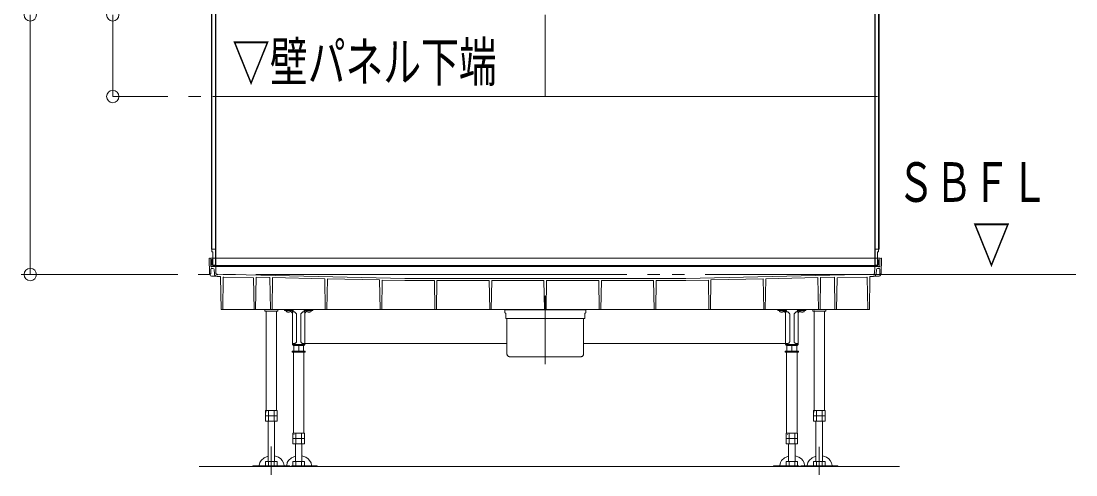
# Model space of a CAD drawing. Units: millimetres on the paper. Extents: x -305 to 305, y -152 to 152.
# Drawn here: x -274.7 to -223.5, y -66.9 to -44.9 of the extents above; entities that cross this region are included whole.
import ezdxf
from ezdxf.enums import TextEntityAlignment as Align

# ---------------------------------------------------------------- set-up
doc = ezdxf.new("R2010")
doc.units = ezdxf.units.MM
doc.linetypes.add('LONG_CHAIN', pattern=[21, 18, -1, 1, -1])
doc.linetypes.add('LONG_DOUBLE_CHAIN', pattern=[21.8, 18, -1, 0.6, -0.6, 0.6, -1])
doc.layers.add('0-0_0', color=7, linetype='Continuous', lineweight=9)
doc.layers.add('0-1_VIEW0002', color=7, linetype='Continuous', lineweight=9)
doc.styles.add('ＭＳ ゴシック', font='')
doc.styles.get('ＭＳ ゴシック').set_extended_font_data('MS Gothic')

# ---------------------------------------------------------------- blocks, each defined once
blk = doc.blocks.new('_ORIGIN')
at = {"layer": '0-0_0'}
blk.add_line((0, 0), (-1, 0), dxfattribs=at)
blk.add_circle((0, 0), 0.5, dxfattribs=at)

msp = doc.modelspace()

# ---------------------------------------------------------------- linework, layer by layer
at = {"layer": '0-1_VIEW0002'}
for p, q in [((-265.474, -17.4), (-265.474, -55.946)), ((-233.066, -17.4), (-233.066, -52.703)), ((-265.45, -17.436), (-265.45, -56.086)), ((-265.284, -17.426), (-265.284, -56.706)), ((-265.27, -17.426), (-265.27, -56.706)), ((-233.27, -17.426), (-233.27, -56.706)), ((-233.256, -17.426), (-233.256, -56.706)), ((-233.09, -17.436), (-233.09, -52.703)), ((-249.27, -44.586), (-249.27, -48.546)), ((-274.268, -45.186), (-274.268, -56.586)), ((-270.268, -45.186), (-270.268, -47.946)), ((-269.635, -48.546), (-270.268, -48.546)), ((-233.14, -48.546), (-265.41, -48.546)), ((-233.09, -52.106), (-233.09, -56.086)), ((-233.066, -52.106), (-233.066, -55.946)), ((-265.45, -55.946), (-265.474, -55.946)), ((-265.284, -55.946), (-265.45, -55.946)), ((-265.45, -56.086), (-265.4, -56.086)), ((-265.4, -56.086), (-265.4, -56.746)), ((-233.256, -55.946), (-233.09, -55.946)), ((-233.14, -56.086), (-233.09, -56.086)), ((-233.09, -55.946), (-233.066, -55.946)), ((-265.59, -56.386), (-265.577, -57.146)), ((-265.59, -56.386), (-265.569, -56.386)), ((-265.527, -56.386), (-249.27, -56.386)), ((-265.509, -56.445), (-265.503, -56.777)), ((-265.473, -56.806), (-265.46, -56.806)), ((-265.436, -56.446), (-265.45, -56.446)), ((-265.45, -56.446), (-265.45, -56.706)), ((-265.45, -56.796), (-265.44, -56.796)), ((-265.44, -56.786), (-249.27, -56.786)), ((-265.436, -56.446), (-265.436, -56.706)), ((-265.4, -56.732), (-265.41, -56.732)), ((-265.31, -56.732), (-265.41, -56.732)), ((-233.14, -56.746), (-265.41, -56.746)), ((-265.31, -56.732), (-265.4, -56.732)), ((-265.269, -56.825), (-265.255, -57.132)), ((-233.013, -56.386), (-249.27, -56.386)), ((-233.1, -56.786), (-249.27, -56.786)), ((-233.272, -56.825), (-233.285, -57.132)), ((-233.14, -56.746), (-233.27, -56.746)), ((-233.23, -56.732), (-233.14, -56.732)), ((-233.23, -56.746), (-233.13, -56.746)), ((-233.104, -56.446), (-233.104, -56.706)), ((-233.09, -56.796), (-233.08, -56.796)), ((-233.067, -56.806), (-233.08, -56.806)), ((-233.031, -56.445), (-233.037, -56.777)), ((-232.95, -56.386), (-232.971, -56.386)), ((-232.95, -56.386), (-232.964, -57.146)), ((-274.715, -57.186), (-274.268, -57.186)), ((-265.577, -57.146), (-265.513, -57.146)), ((-265.538, -57.217), (-265.55, -57.146)), ((-265.513, -57.146), (-265.507, -56.925)), ((-265.479, -57.266), (-265.247, -57.266)), ((-265.467, -56.886), (-265.403, -56.886)), ((-265.335, -57.142), (-265.344, -56.944)), ((-265.18, -57.19), (-265.196, -57.19)), ((-265.195, -57.276), (-265.05, -57.276)), ((-265.18, -57.174), (-265.18, -57.19)), ((-265.03, -57.296), (-265.002, -58.886)), ((-264.899, -57.326), (-264.926, -58.886)), ((-264.879, -57.306), (-263.435, -57.339)), ((-263.435, -57.339), (-263.408, -58.886)), ((-263.305, -57.312), (-263.332, -58.886)), ((-263.305, -57.312), (-262.636, -57.327)), ((-262.636, -57.327), (-262.608, -58.886)), ((-262.505, -57.33), (-262.532, -58.886)), ((-262.505, -57.33), (-259.974, -57.388)), ((-233.36, -57.173), (-242.456, -57.38)), ((-236.035, -57.33), (-238.566, -57.388)), ((-236.035, -57.33), (-236.008, -58.886)), ((-235.905, -57.327), (-235.932, -58.886)), ((-235.236, -57.312), (-235.905, -57.327)), ((-235.236, -57.312), (-235.208, -58.886)), ((-235.105, -57.339), (-235.132, -58.886)), ((-233.662, -57.306), (-235.105, -57.339)), ((-233.642, -57.326), (-233.614, -58.886)), ((-233.346, -57.276), (-233.491, -57.276)), ((-233.062, -57.266), (-233.294, -57.266)), ((-233.206, -57.142), (-233.197, -56.944)), ((-233.074, -56.886), (-233.137, -56.886)), ((-233.028, -57.146), (-233.034, -56.925)), ((-232.964, -57.146), (-233.028, -57.146)), ((-233.003, -57.217), (-232.99, -57.146)), ((-259.974, -57.388), (-259.948, -58.886)), ((-259.846, -57.391), (-259.872, -58.886)), ((-259.846, -57.391), (-257.313, -57.448)), ((-257.313, -57.448), (-257.288, -58.886)), ((-257.187, -57.451), (-257.212, -58.886)), ((-257.187, -57.451), (-256.085, -57.476)), ((-256.085, -57.476), (-254.653, -57.476)), ((-254.653, -57.476), (-254.628, -58.886)), ((-254.528, -57.476), (-254.552, -58.886)), ((-254.528, -57.476), (-251.993, -57.476)), ((-251.993, -57.476), (-251.968, -58.886)), ((-251.868, -57.476), (-251.892, -58.886)), ((-251.868, -57.476), (-249.333, -57.476)), ((-249.333, -57.476), (-249.308, -58.886)), ((-242.456, -57.38), (-249.27, -57.38)), ((-249.208, -57.476), (-249.232, -58.886)), ((-246.673, -57.476), (-249.208, -57.476)), ((-246.673, -57.476), (-246.648, -58.886)), ((-246.548, -57.476), (-246.572, -58.886)), ((-244.013, -57.476), (-246.548, -57.476)), ((-244.013, -57.476), (-243.988, -58.886)), ((-243.888, -57.476), (-243.912, -58.886)), ((-242.455, -57.476), (-243.888, -57.476)), ((-241.353, -57.451), (-242.455, -57.476)), ((-241.353, -57.451), (-241.328, -58.886)), ((-241.227, -57.448), (-241.252, -58.886)), ((-238.694, -57.391), (-241.227, -57.448)), ((-238.694, -57.391), (-238.668, -58.886)), ((-238.566, -57.388), (-238.592, -58.886)), ((-265.002, -58.886), (-249.27, -58.886)), ((-262.89, -58.886), (-262.89, -58.958)), ((-262.824, -58.958), (-262.824, -63.778)), ((-262.34, -58.898), (-262.33, -58.898)), ((-262.316, -58.958), (-262.316, -63.778)), ((-236.29, -58.886), (-236.29, -58.958)), ((-236.224, -58.958), (-236.224, -63.778)), ((-236.2, -58.898), (-236.19, -58.898)), ((-235.74, -58.898), (-235.73, -58.898)), ((-235.716, -58.958), (-235.716, -63.778)), ((-262.847, -64.298), (-262.847, -63.778)), ((-262.847, -63.778), (-262.293, -63.778)), ((-262.8, -63.838), (-262.79, -63.838)), ((-262.709, -64.298), (-262.709, -63.778)), ((-262.432, -64.298), (-262.432, -63.778)), ((-262.293, -64.298), (-262.293, -63.778)), ((-236.247, -64.298), (-236.247, -63.778)), ((-236.247, -63.778), (-235.693, -63.778)), ((-236.2, -63.838), (-236.19, -63.838)), ((-236.109, -64.298), (-236.109, -63.778)), ((-235.832, -64.298), (-235.832, -63.778)), ((-235.693, -64.298), (-235.693, -63.778)), ((-262.847, -64.038), (-262.293, -64.038)), ((-262.847, -64.298), (-262.293, -64.298)), ((-262.73, -64.298), (-262.73, -66.26)), ((-262.41, -66.26), (-262.41, -64.298)), ((-236.247, -64.038), (-235.693, -64.038)), ((-236.247, -64.298), (-235.693, -64.298)), ((-236.13, -64.298), (-236.13, -66.26)), ((-235.81, -66.26), (-235.81, -64.298)), ((-261.67, -66.506), (-263.47, -66.506)), ((-262.293, -66.26), (-262.847, -66.26)), ((-262.847, -66.46), (-262.847, -66.26)), ((-262.709, -66.46), (-262.709, -66.26)), ((-262.432, -66.46), (-262.432, -66.26)), ((-262.293, -66.46), (-262.293, -66.26)), ((-261.67, -66.46), (-261.67, -66.506)), ((-236.87, -66.46), (-236.87, -66.506)), ((-235.07, -66.46), (-236.87, -66.46)), ((-235.693, -66.26), (-236.247, -66.26)), ((-236.247, -66.46), (-236.247, -66.26)), ((-236.109, -66.46), (-236.109, -66.26)), ((-235.832, -66.46), (-235.832, -66.26)), ((-235.693, -66.46), (-235.693, -66.26))]:
    msp.add_line(p, q, dxfattribs=at)
at = {"layer": '0-1_VIEW0002', "linetype": 'LONG_DOUBLE_CHAIN'}
for p, q in [((-245.788, -48.546), (-270.27, -48.546)), ((-223.514, -57.186), (-274.27, -57.186))]:
    msp.add_line(p, q, dxfattribs=at)
at = {"layer": '0-1_VIEW0002', "linetype": 'LONG_CHAIN'}
for p, q in [((-249.27, -58.214), (-249.27, -61.533)), ((-262.57, -65.529), (-262.57, -66.906)), ((-235.97, -65.552), (-235.97, -66.906))]:
    msp.add_line(p, q, dxfattribs=at)
at = {"layer": '0-1_VIEW0002', "color": 2, "linetype": 'LONG_DOUBLE_CHAIN'}
for p, q in [((-261.924, -58.926), (-261.924, -58.886)), ((-261.574, -58.926), (-261.924, -58.926)), ((-261.842, -58.961), (-261.845, -58.926)), ((-261.553, -59.036), (-261.639, -58.95)), ((-261.638, -58.961), (-261.635, -58.926)), ((-261.544, -60.556), (-261.544, -58.956)), ((-261.469, -58.986), (-261.544, -58.986)), ((-261.504, -58.986), (-261.504, -58.956)), ((-261.427, -59.004), (-261.362, -59.069)), ((-261.344, -60.426), (-261.344, -59.111)), ((-261.136, -60.426), (-261.136, -59.111)), ((-261.119, -59.069), (-261.054, -59.004)), ((-261.011, -58.986), (-260.936, -58.986)), ((-260.976, -58.986), (-260.976, -58.956)), ((-260.936, -60.556), (-260.936, -58.956)), ((-260.928, -59.036), (-260.842, -58.95)), ((-260.556, -58.926), (-260.906, -58.926)), ((-260.842, -58.961), (-260.845, -58.926)), ((-260.638, -58.961), (-260.635, -58.926)), ((-260.556, -58.926), (-260.556, -58.886)), ((-251.23, -59.032), (-251.23, -58.922)), ((-251.21, -58.902), (-249.27, -58.902)), ((-251.21, -59.052), (-251.19, -59.052)), ((-251.19, -59.052), (-251.19, -59.312)), ((-251.18, -59.322), (-249.27, -59.322)), ((-251.13, -59.332), (-251.13, -61.032)), ((-251.13, -59.332), (-251.13, -61.032)), ((-249.27, -58.902), (-247.33, -58.902)), ((-247.36, -59.322), (-249.27, -59.322)), ((-247.41, -59.332), (-247.41, -61.032)), ((-247.35, -59.052), (-247.35, -59.312)), ((-247.33, -59.052), (-247.35, -59.052)), ((-247.31, -59.032), (-247.31, -58.922)), ((-237.984, -58.926), (-237.984, -58.886)), ((-237.634, -58.926), (-237.984, -58.926)), ((-237.902, -58.961), (-237.905, -58.926)), ((-237.613, -59.036), (-237.699, -58.95)), ((-237.698, -58.961), (-237.695, -58.926)), ((-237.604, -60.556), (-237.604, -58.956)), ((-237.529, -58.986), (-237.604, -58.986)), ((-237.564, -58.986), (-237.564, -58.956)), ((-237.487, -59.004), (-237.422, -59.069)), ((-237.404, -60.426), (-237.404, -59.111)), ((-237.196, -60.426), (-237.196, -59.111)), ((-237.179, -59.069), (-237.114, -59.004)), ((-237.071, -58.986), (-236.996, -58.986)), ((-237.036, -58.986), (-237.036, -58.956)), ((-236.996, -60.556), (-236.996, -58.956)), ((-236.988, -59.036), (-236.902, -58.95)), ((-236.616, -58.926), (-236.966, -58.926)), ((-236.902, -58.961), (-236.905, -58.926)), ((-236.698, -58.961), (-236.695, -58.926)), ((-236.616, -58.926), (-236.616, -58.886)), ((-260.92, -60.898), (-261.56, -60.898)), ((-261.56, -60.898), (-261.56, -60.958)), ((-261.444, -60.526), (-261.544, -60.526)), ((-261.504, -60.556), (-261.504, -60.526)), ((-261.48, -60.898), (-261.48, -60.626)), ((-261.005, -60.586), (-261.474, -60.586)), ((-261.006, -60.626), (-261.474, -60.626)), ((-261.24, -60.898), (-261.24, -60.626)), ((-261.036, -60.526), (-260.936, -60.526)), ((-261, -60.898), (-261, -60.626)), ((-260.976, -60.556), (-260.976, -60.526)), ((-260.936, -60.526), (-251.13, -60.526)), ((-260.936, -60.526), (-251.13, -60.526)), ((-237.604, -60.526), (-247.41, -60.526)), ((-236.98, -60.898), (-237.62, -60.898)), ((-237.62, -60.898), (-237.62, -60.958)), ((-237.504, -60.526), (-237.604, -60.526)), ((-237.564, -60.556), (-237.564, -60.526)), ((-237.54, -60.898), (-237.54, -60.626)), ((-237.065, -60.586), (-237.534, -60.586)), ((-237.066, -60.626), (-237.534, -60.626)), ((-237.3, -60.898), (-237.3, -60.626)), ((-237.096, -60.526), (-236.996, -60.526)), ((-237.06, -60.898), (-237.06, -60.626)), ((-237.036, -60.556), (-237.036, -60.526)), ((-236.98, -60.898), (-236.98, -60.958)), ((-261.494, -60.958), (-261.494, -64.878)), ((-260.986, -60.958), (-260.986, -64.878)), ((-250.99, -61.172), (-249.27, -61.172)), ((-250.99, -61.172), (-249.27, -61.172)), ((-247.55, -61.172), (-249.27, -61.172)), ((-236.98, -60.958), (-237.62, -60.958)), ((-237.554, -60.958), (-237.554, -64.878)), ((-237.046, -60.958), (-237.046, -64.878)), ((-261.47, -64.938), (-261.46, -64.938)), ((-261.379, -65.398), (-261.379, -64.878)), ((-261.102, -65.398), (-261.102, -64.878)), ((-260.963, -65.398), (-260.963, -64.878)), ((-237.577, -64.878), (-237.023, -64.878)), ((-237.577, -65.398), (-237.577, -64.878)), ((-237.53, -64.938), (-237.52, -64.938)), ((-237.439, -65.398), (-237.439, -64.878)), ((-237.162, -65.398), (-237.162, -64.878)), ((-237.023, -65.398), (-237.023, -64.878)), ((-261.517, -65.138), (-260.963, -65.138)), ((-261.517, -65.398), (-260.963, -65.398)), ((-261.48, -65.138), (-261, -65.138)), ((-261.4, -65.398), (-261.4, -66.26)), ((-261.08, -66.26), (-261.08, -65.398)), ((-237.577, -65.138), (-237.023, -65.138)), ((-237.577, -65.398), (-237.023, -65.398)), ((-237.54, -65.138), (-237.06, -65.138)), ((-237.46, -65.398), (-237.46, -66.26)), ((-237.14, -66.26), (-237.14, -65.398)), ((-260.34, -66.46), (-261.59, -66.46)), ((-260.963, -66.26), (-261.517, -66.26)), ((-261.517, -66.46), (-261.517, -66.26)), ((-261.01, -66.46), (-261.47, -66.46)), ((-261.379, -66.46), (-261.379, -66.26)), ((-261.102, -66.46), (-261.102, -66.26)), ((-260.963, -66.46), (-260.963, -66.26)), ((-236.942, -66.506), (-238.2, -66.506)), ((-237.023, -66.26), (-237.577, -66.26)), ((-237.577, -66.46), (-237.577, -66.26)), ((-237.07, -66.46), (-237.53, -66.46)), ((-237.439, -66.46), (-237.439, -66.26)), ((-237.162, -66.46), (-237.162, -66.26)), ((-237.023, -66.46), (-237.023, -66.26))]:
    msp.add_line(p, q, dxfattribs=at)
at = {"layer": '0-1_VIEW0002', "color": 2}
msp.add_line((-266.07, -66.506), (-232.07, -66.506), dxfattribs=at)
at = {"layer": '0-1_VIEW0002'}
for points in [[(-233.14, -56.086), (-233.14, -56.732), (-233.13, -56.732)], [(-233.104, -56.446), (-233.09, -56.446), (-233.09, -56.706)], [(-265.18, -57.173), (-256.084, -57.38), (-249.27, -57.38)], [(-233.511, -57.296), (-233.538, -58.886), (-249.27, -58.886)], [(-233.36, -57.174), (-233.36, -57.19), (-233.344, -57.19)], [(-262.25, -58.886), (-262.25, -58.958), (-262.89, -58.958)], [(-235.65, -58.886), (-235.65, -58.958), (-236.29, -58.958)], [(-262.73, -65.994), (-262.921, -66.075), (-263.067, -66.207), (-263.125, -66.312), (-263.151, -66.452), (-263.151, -66.46)], [(-261.951, -66.46), (-261.951, -66.452), (-261.972, -66.328), (-262.038, -66.204), (-262.108, -66.129), (-262.227, -66.049), (-262.41, -65.986)], [(-236.13, -65.994), (-236.321, -66.075), (-236.467, -66.207), (-236.525, -66.312), (-236.551, -66.452), (-236.551, -66.46)], [(-235.351, -66.46), (-235.351, -66.452), (-235.372, -66.328), (-235.438, -66.204), (-235.508, -66.129), (-235.627, -66.049), (-235.81, -65.986)], [(-261.67, -66.46), (-263.47, -66.46), (-263.47, -66.506)], [(-235.07, -66.46), (-235.07, -66.506), (-236.87, -66.506)]]:
    msp.add_lwpolyline(points, dxfattribs=at)
at = {"layer": '0-1_VIEW0002', "color": 2, "linetype": 'LONG_DOUBLE_CHAIN'}
for points in [[(-260.92, -60.898), (-260.92, -60.958), (-261.56, -60.958)], [(-261.517, -65.398), (-261.517, -64.878), (-260.963, -64.878)], [(-261.4, -65.994), (-261.591, -66.075), (-261.737, -66.207), (-261.795, -66.312), (-261.821, -66.452), (-261.821, -66.46)], [(-260.621, -66.46), (-260.621, -66.452), (-260.642, -66.328), (-260.708, -66.204), (-260.778, -66.129), (-260.897, -66.049), (-261.08, -65.986)], [(-237.46, -65.994), (-237.651, -66.075), (-237.797, -66.207), (-237.855, -66.312), (-237.881, -66.452), (-237.881, -66.46)], [(-236.681, -66.46), (-236.681, -66.452), (-236.702, -66.328), (-236.768, -66.204), (-236.838, -66.129), (-236.957, -66.049), (-237.14, -65.986)], [(-260.34, -66.46), (-260.34, -66.506), (-261.59, -66.506)], [(-236.942, -66.46), (-238.2, -66.46), (-238.2, -66.506)]]:
    msp.add_lwpolyline(points, dxfattribs=at)
at = {"layer": '0-1_VIEW0002'}
for centre, radius, start, end in [((-265.569, -56.446), 0.06, 1, 90), ((-265.473, -56.776), 0.03, 181, 270), ((-265.46, -56.796), 0.01, 270, 0), ((-265.41, -56.706), 0.04, 180, 270), ((-265.44, -56.796), 0.01, 90, 180), ((-265.41, -56.706), 0.026, 180, 270), ((-265.31, -56.706), 0.026, 270, 360), ((-265.31, -56.706), 0.026, 270, 0), ((-265.31, -56.706), 0.04, 270, 0), ((-265.309, -56.826), 0.04, 2.5, 90), ((-233.232, -56.826), 0.04, 90, 177.5), ((-233.23, -56.706), 0.04, 180, 270), ((-233.23, -56.706), 0.04, 180, 270), ((-233.23, -56.706), 0.026, 180, 270), ((-233.13, -56.706), 0.026, 270, 0), ((-233.13, -56.706), 0.04, 270, 0), ((-233.1, -56.796), 0.01, 0, 90), ((-233.08, -56.796), 0.01, 180, 270), ((-233.067, -56.776), 0.03, 270, 359), ((-232.971, -56.446), 0.06, 90, 179), ((-265.479, -57.206), 0.06, 190, 270), ((-265.467, -56.926), 0.04, 90, 178.5), ((-265.403, -56.946), 0.06, 2.5, 90), ((-265.195, -57.136), 0.14, 182.5, 270), ((-265.195, -57.13), 0.06, 182.5, 268.8542), ((-265.05, -57.296), 0.02, 1, 90), ((-264.879, -57.326), 0.02, 88.6959, 179), ((-233.662, -57.326), 0.02, 1, 91.3041), ((-233.491, -57.296), 0.02, 90, 179), ((-233.346, -57.136), 0.14, 270, 357.5), ((-233.345, -57.13), 0.06, 271.1458, 357.5), ((-233.137, -56.946), 0.06, 90, 177.5), ((-233.074, -56.926), 0.04, 1.5, 90), ((-233.062, -57.206), 0.06, 270, 350)]:
    msp.add_arc(centre, radius, start, end, dxfattribs=at)
at = {"layer": '0-1_VIEW0002', "color": 2, "linetype": 'LONG_DOUBLE_CHAIN'}
for centre, radius, start, end in [((-261.804, -58.958), 0.038, 184.9997, 254.6375), ((-261.74, -58.724), 0.28, 254.6375, 285.3626), ((-261.676, -58.958), 0.038, 285.363, 355.0002), ((-261.574, -58.956), 0.07, 0, 90), ((-261.574, -58.956), 0.03, 0, 90), ((-261.574, -59.057), 0.03, 0, 45), ((-261.469, -59.046), 0.06, 45, 90), ((-261.404, -59.111), 0.06, 0, 45), ((-261.076, -59.111), 0.06, 135, 180), ((-261.011, -59.046), 0.06, 90, 135), ((-260.906, -58.956), 0.07, 90, 180), ((-260.906, -58.956), 0.03, 90, 180), ((-260.906, -59.057), 0.03, 135, 180), ((-260.804, -58.958), 0.038, 184.9997, 254.6375), ((-260.74, -58.724), 0.28, 254.6375, 285.3626), ((-260.676, -58.958), 0.038, 285.363, 355.0002), ((-251.21, -58.922), 0.02, 90, 180), ((-251.21, -59.032), 0.02, 180, 270), ((-251.18, -59.312), 0.01, 180, 270), ((-251.18, -59.312), 0.01, 180, 270), ((-251.14, -59.332), 0.01, 0, 90), ((-251.14, -59.332), 0.01, 0, 90), ((-247.4, -59.332), 0.01, 90, 180), ((-247.4, -59.332), 0.01, 90, 180), ((-247.36, -59.312), 0.01, 270, 0), ((-247.36, -59.312), 0.01, 270, 0), ((-247.33, -58.922), 0.02, 360, 90), ((-247.33, -59.032), 0.02, 270, 360), ((-237.864, -58.958), 0.038, 184.9997, 254.6375), ((-237.8, -58.724), 0.28, 254.6375, 285.3626), ((-237.736, -58.958), 0.038, 285.363, 355.0002), ((-237.634, -58.956), 0.07, 0, 90), ((-237.634, -58.956), 0.03, 0, 90), ((-237.634, -59.057), 0.03, 0, 45), ((-237.529, -59.046), 0.06, 45, 90), ((-237.464, -59.111), 0.06, 0, 45), ((-237.136, -59.111), 0.06, 135, 180), ((-237.071, -59.046), 0.06, 90, 135), ((-236.966, -58.956), 0.07, 90, 180), ((-236.966, -58.956), 0.03, 90, 180), ((-236.966, -59.057), 0.03, 135, 180), ((-236.864, -58.958), 0.038, 184.9997, 254.6375), ((-236.8, -58.724), 0.28, 254.6375, 285.3626), ((-236.736, -58.958), 0.038, 285.363, 355.0002), ((-261.474, -60.556), 0.07, 180, 270), ((-261.474, -60.556), 0.03, 180, 270), ((-261.444, -60.426), 0.1, 270, 0), ((-261.036, -60.426), 0.1, 180, 270), ((-261.006, -60.556), 0.07, 270, 0), ((-261.006, -60.556), 0.03, 270, 0), ((-237.534, -60.556), 0.07, 180, 270), ((-237.534, -60.556), 0.03, 180, 270), ((-237.504, -60.426), 0.1, 270, 0), ((-237.096, -60.426), 0.1, 180, 270), ((-237.066, -60.556), 0.07, 270, 0), ((-237.066, -60.556), 0.03, 270, 0), ((-250.99, -61.032), 0.14, 180, 270), ((-250.99, -61.032), 0.14, 180, 270), ((-247.55, -61.032), 0.14, 270, 0)]:
    msp.add_arc(centre, radius, start, end, dxfattribs=at)

# ---------------------------------------------------------------- block references
at = {"layer": '0-1_VIEW0002', "xscale": 0.6, "yscale": 0.6}
for p, rotation in [((-274.268, -44.586), 90), ((-270.268, -44.586), 90), ((-270.268, -48.546), 270), ((-274.268, -57.186), 270)]:
    msp.add_blockref('_ORIGIN', p, dxfattribs=dict(at, rotation=rotation))

# ---------------------------------------------------------------- texts
at = {"layer": '0-1_VIEW0002', "style": 'ＭＳ ゴシック', "width": 0.7}
for s, p in [('▽壁パネル下端', (-264.47, -48.396)), ('ＳＢＦＬ', (-232.199, -54.233)), ('\u3000\u3000▽', (-232.199, -57.231))]:
    msp.add_text(s, height=1.921, dxfattribs=at).set_placement(p, align=Align.BOTTOM_LEFT)

doc.saveas('drawing.dxf')
